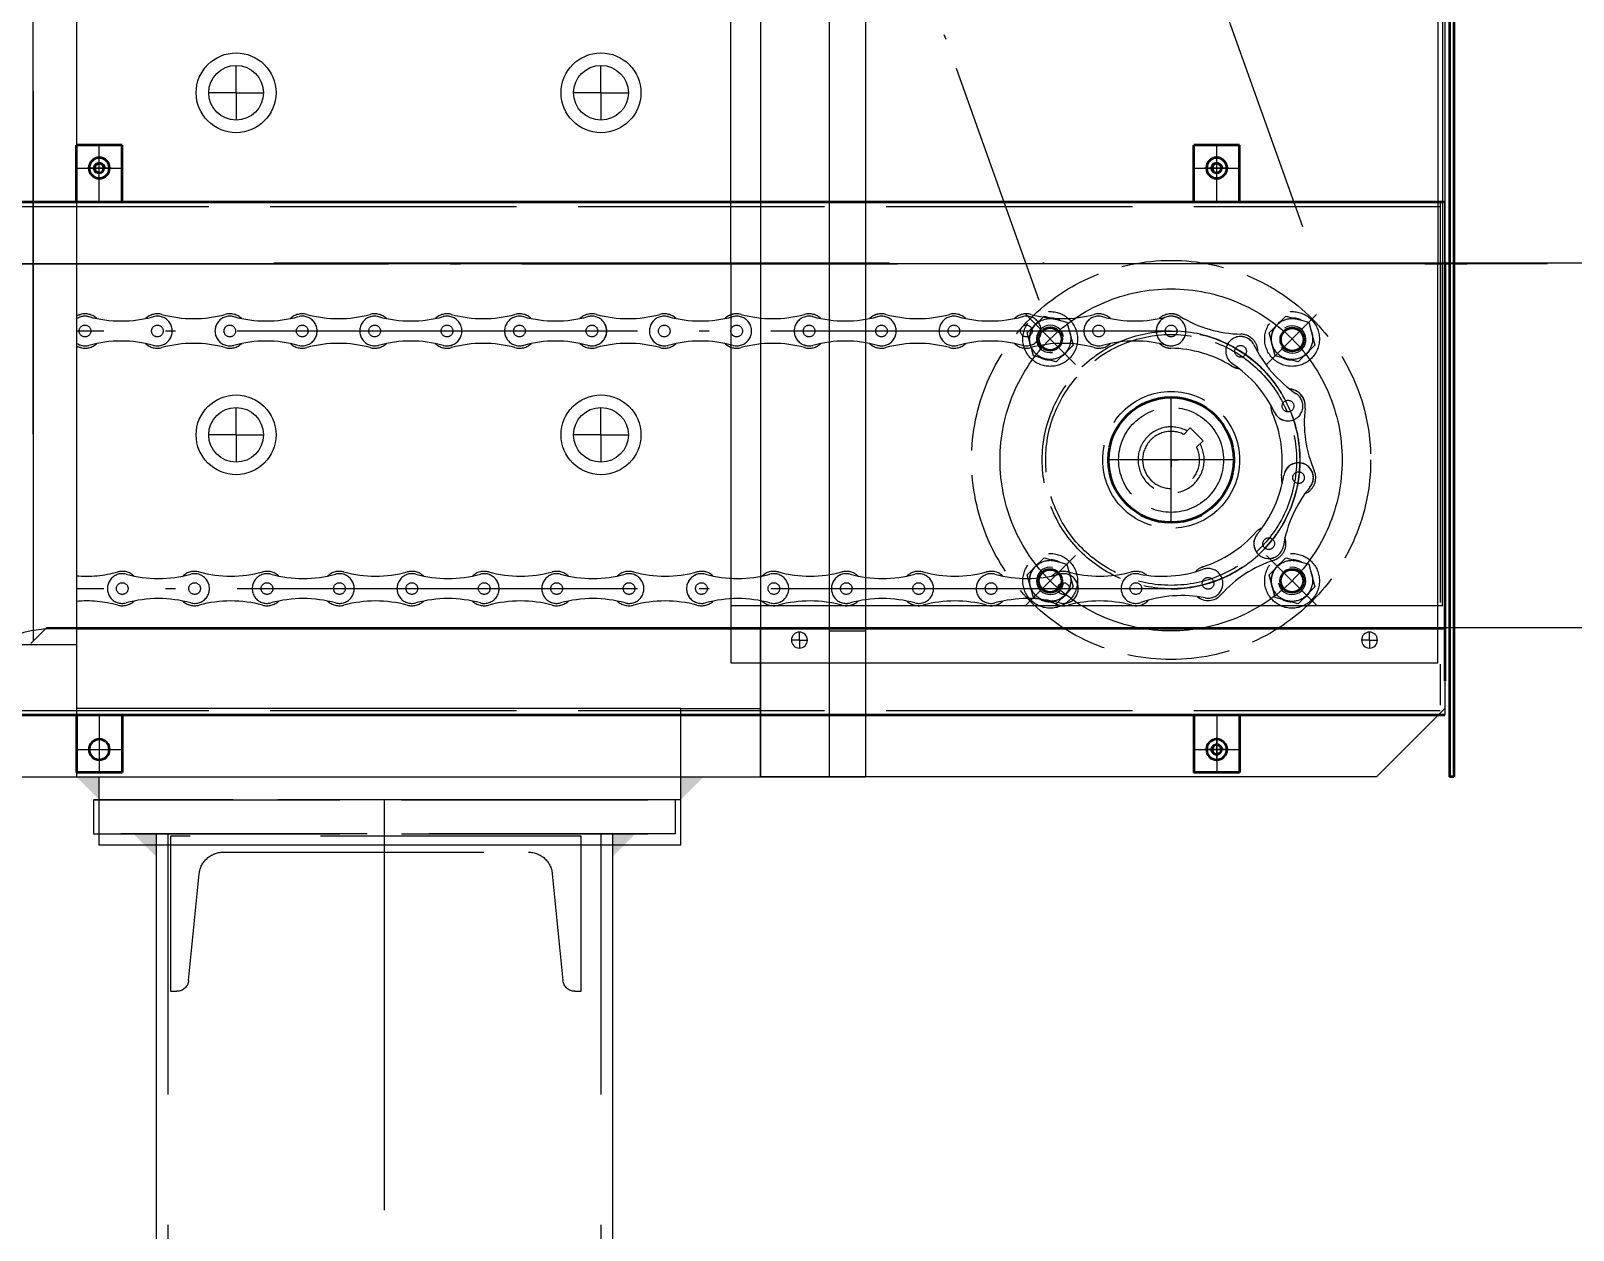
# Model space of a CAD drawing. Header units: millimetres. Extents: x -1204 to 13934, y -5982 to 4710.
# Drawn here: x 5530 to 6206, y 851 to 1377 of the extents above; entities that cross this region are included whole.
import ezdxf

# ---------------------------------------------------------------- set-up
doc = ezdxf.new("R2010")
doc.units = ezdxf.units.MM
doc.header["$LTSCALE"] = 18
for name, pattern in [('AM_ISO02W050', [7.5, 6, -1.5]), ('AM_ISO02W050x2', [3.75, 3, -0.75]), ('AM_ISO08W050', [13, 9.75, -1.5, 0.25, -1.5]), ('AM_ISO08W050x2', [7.625, 6, -0.75, 0.125, -0.75]), ('AM_ISO09W050', [8.5, 6, -0.75, 0.125, -0.75, 0.125, -0.75]), ('CENTER', [7, 4, -1, 1, -1]), ('CENTER2', [11.25, 7.5, -1.5, 0.75, -1.5]), ('GEN3A', [3.1, 2.5, -0.6]), ('GEN4A', [16.25, 9.75, -1.5, 1, -1.5, 1, -1.5]), ('GEN7', [15, 10, -2.5, 0, -2.5]), ('GEN7A', [7.5, 5, -1.25, 0, -1.25]), ('HIDDEN', [9.525, 6.35, -3.175])]:
    doc.linetypes.add(name, pattern=pattern)
for name, color, linetype in [('3A', 6, 'GEN4A'), ('3AN', 6, 'GEN3A'), ('4', 1, 'CENTER'), ('7', 4, 'GEN7'), ('7A', 4, 'GEN7A'), ('XY_THICK', 7, 'Continuous')]:
    doc.layers.add(name, color=color, linetype=linetype)
for name, color, linetype, lineweight in [('AM_0', 7, 'Continuous', 50), ('AM_3', 6, 'AM_ISO02W050', 25), ('AM_3N', 6, 'AM_ISO02W050', 25), ('AM_4', 3, 'Continuous', 25), ('AM_7', 4, 'AM_ISO08W050', 25)]:
    doc.layers.add(name, color=color, linetype=linetype, lineweight=lineweight)

# ---------------------------------------------------------------- blocks, each defined once
blk = doc.blocks.new('A$C1559262B')
for p, q in [((45.09, 555), (29.09, 555)), ((29.09, 555), (29.09, 495)), ((45.09, 555), (45.09, 495)), ((29.09, 536), (29.09, 524)), ((95.09, 15), (350.09, 15))]:
    blk.add_line(p, q)
at = {"layer": 'AM_0'}
for points in [[(29.09, 495), (29.09, 505), (19.09, 495)], [(45.09, 495), (55.09, 495), (45.09, 505)], [(70.09, 495), (70.09, 500), (65.09, 495)], [(190.09, 495), (195.09, 495), (190.09, 500)], [(95.09, 45), (85.09, 45), (95.09, 35)], [(350.09, 45), (350.09, 35), (360.09, 45)]]:
    blk.add_solid(points, dxfattribs=at)
at = {"layer": 'AM_3', "ltscale": 0.5}
for p, q in [((29.09, 538), (45.09, 538)), ((29.09, 538), (31.09, 536)), ((31.09, 536), (45.09, 536)), ((31.09, 524), (31.09, 536)), ((29.09, 522), (31.09, 524)), ((29.09, 522), (45.09, 522)), ((31.09, 524), (45.09, 524)), ((95.09, 465), (60.09, 465)), ((30.09, 431), (14.09, 431)), ((30.09, 109), (14.09, 109)), ((385.09, 103), (360.09, 103)), ((95.09, 75), (60.09, 75))]:
    blk.add_line(p, q, dxfattribs=at)
at = {"layer": 'AM_3'}
for p, q in [((95.09, 35), (146.44, 35)), ((146.44, 35), (163.73, 35)), ((163.73, 35), (291.44, 35)), ((291.44, 35), (308.73, 35)), ((308.73, 35), (350.09, 35))]:
    blk.add_line(p, q, dxfattribs=at)
at = {"layer": 'AM_7'}
for p, q in [((26.09, 530), (48.09, 530)), ((398.73, 270), (0, 270))]:
    blk.add_line(p, q, dxfattribs=at)
at = {"layer": 'XY_THICK'}
for p, q in [((280.09, 535), (320.09, 575)), ((466.09, 575), (320.09, 575)), ((280.09, 495), (280.09, 535)), ((280.09, 535), (280.09, 495)), ((14.09, 495), (14.09, 45)), ((14.09, 495), (360.09, 495)), ((30.09, 495), (30.09, 45)), ((60.09, 495), (60.09, 45)), ((70.09, 500), (190.09, 500)), ((70.09, 500), (70.09, 495)), ((95.09, 495), (95.09, 465)), ((190.09, 500), (190.09, 495)), ((256.31, 495), (360.09, 495)), ((280.09, 495), (360.09, 495)), ((359.09, 495), (385.09, 495)), ((360.09, 495), (360.09, 45)), ((360.09, 495), (360.09, 465)), ((385.09, 465), (385.09, 495)), ((95.09, 465), (360.09, 465)), ((360.09, 465), (466.09, 465)), ((385.09, 465), (385.09, 435)), ((385.09, 437), (360.09, 437)), ((385.09, 435), (385.09, 45)), ((360.09, 430), (60.09, 430)), ((360.09, 110), (60.09, 110)), ((95.09, 75), (360.09, 75)), ((95.09, 45), (95.09, 75)), ((385.09, 45), (14.09, 45)), ((95.09, 15), (95.09, 45)), ((350.09, 15), (350.09, 45))]:
    blk.add_line(p, q, dxfattribs=at)
for radius in [35, 30]:
    blk.add_circle((466.09, 520), radius, dxfattribs=at)
blk.add_arc((466.09, 520), 55, 270, 90, dxfattribs=at)
blk = doc.blocks.new('A$C25BF1E8C')
at = {"linetype": 'CENTER2'}
for p, q in [((250, 778.97), (255, 778.97)), ((255, 778.97), (255, 763.97)), ((255, 763.97), (250, 763.97))]:
    blk.add_line(p, q, dxfattribs=at)
for p, q in [((27.5, 763.97), (27.5, 29.97)), ((227.5, 763.97), (227.5, 29.97)), ((247.5, 29.97), (7.5, 29.97)), ((7.5, 29.97), (247.5, 29.97)), ((7.5, 29.97), (7.5, 13.97)), ((247.5, 13.97), (247.5, 29.97)), ((7.5, 13.97), (247.5, 13.97))]:
    blk.add_line(p, q)
at = {"color": 6, "linetype": 'HIDDEN'}
for p, q in [((32.5, 763.97), (32.5, 29.97)), ((41.25, 694.96), (41.25, 762.96)), ((221.25, 762.96), (221.25, 694.96)), ((222.5, 763.97), (222.5, 29.97)), ((198.2, 755.96), (64.3, 755.96)), ((53.85, 746.51), (49.17, 699.64)), ((213.33, 699.64), (208.65, 746.51)), ((43.99, 694.96), (41.25, 694.96)), ((221.25, 694.96), (218.51, 694.96)), ((37.5, 363.97), (217.5, 363.97)), ((37.5, 295.97), (37.5, 363.97)), ((217.5, 363.97), (217.5, 295.97)), ((194.45, 356.97), (60.55, 356.97)), ((50.1, 347.51), (45.42, 300.65)), ((209.58, 300.65), (204.9, 347.51)), ((40.24, 295.97), (37.5, 295.97)), ((217.5, 295.97), (214.76, 295.97)), ((192.5, 109.97), (62.5, 109.97)), ((52.5, 99.97), (52.5, 29.97)), ((202.5, 99.97), (202.5, 29.97))]:
    blk.add_line(p, q, dxfattribs=at)
for centre, radius, start, end in [((64.3, 745.46), 10.5, 90, 174.28941), ((198.2, 745.46), 10.5, 5.71059, 90), ((43.99, 700.16), 5.2, 270, 354.28941), ((218.51, 700.16), 5.2, 185.71059, 270), ((60.55, 346.47), 10.5, 90, 174.28941), ((194.45, 346.47), 10.5, 5.71059, 90), ((40.24, 301.17), 5.2, 270, 354.28941), ((214.76, 301.17), 5.2, 185.71059, 270), ((62.5, 99.97), 10, 90, 180), ((192.5, 99.97), 10, 0, 90)]:
    blk.add_arc(centre, radius, start, end, dxfattribs=at)
for points in [[(27.5, 763.97), (17.5, 763.97), (27.5, 753.97)], [(227.5, 763.97), (227.5, 753.97), (237.5, 763.97)], [(27.5, 29.97), (27.5, 39.97), (17.5, 29.97)], [(227.5, 29.97), (237.5, 29.97), (227.5, 39.97)]]:
    blk.add_solid(points)
at = {"layer": '7'}
blk.add_line((127.5, 778.97), (127.5, 13.97), dxfattribs=at)
at = {"layer": '7A'}
blk.add_line((127.5, 43.94), (127.5, 0), dxfattribs=at)
at = {"layer": 'AM_3'}
for p, q in [((0, 778.97), (0, 763.97)), ((255, 778.97), (0, 778.97)), ((255, 778.97), (255, 763.97)), ((0, 763.97), (247.5, 763.97)), ((255, 763.97), (7.5, 763.97)), ((115.5, 29.97), (115.5, 13.97)), ((139.5, 29.97), (139.5, 13.97))]:
    blk.add_line(p, q, dxfattribs=at)
at = {"layer": 'AM_3', "color": 6, "linetype": 'HIDDEN'}
blk.add_line((41.25, 762.96), (221.25, 762.96), dxfattribs=at)
blk = doc.blocks.new('A$C4BEC5526')
blk.add_line((528, 758.97), (783, 758.97))
for points in [[(528, 788.97), (528, 778.97), (518, 788.97)], [(783, 788.97), (783, 778.97), (793, 788.97)]]:
    blk.add_solid(points)
at = {"layer": 'XY_THICK'}
for p, q in [((447, 1238.97), (447, 788.97)), ((463, 1238.97), (463, 788.97)), ((493, 1238.97), (493, 788.97)), ((793, 1238.97), (793, 788.97)), ((528, 788.97), (528, 818.97)), ((818, 788.97), (447, 788.97)), ((528, 758.97), (528, 788.97)), ((783, 758.97), (783, 788.97))]:
    blk.add_line(p, q, dxfattribs=at)
at = {"linetype": 'CENTER2'}
for name, p in [('A$C1559262B', (432.91, 743.97)), ('A$C25BF1E8C', (530.5, 0))]:
    blk.add_blockref(name, p, dxfattribs=at)
blk = doc.blocks.new('A$C2D8A26A4')
blk.add_circle((10, 10), 3)
at = {"layer": '7A'}
for p, q in [((10, 20), (10, 0)), ((20, 10), (0, 10))]:
    blk.add_line(p, q, dxfattribs=at)
blk = doc.blocks.new('A$C7CC26354')
for p, q in [((115.88, 750), (5.88, 450)), ((117.28, 748), (7.88, 450)), ((611.88, 750), (115.88, 750)), ((609.88, 748), (117.28, 748)), ((609.88, 750), (609.88, 425)), ((611.88, 750), (611.88, 450)), ((5.88, 450), (5.88, 0)), ((7.88, 450), (7.88, 0)), ((611.88, 450), (609.88, 450)), ((7.88, 425), (609.88, 425)), ((5.88, 397.5), (7.88, 397.5)), ((5.88, 0), (7.88, 0))]:
    blk.add_line(p, q)
at = {"layer": '4', "linetype": 'CENTER', "ltscale": 0.1}
blk.add_line((18.56, 225), (0, 225), dxfattribs=at)
for p in [(69.88, 425), (319.88, 425), (569.88, 425)]:
    blk.add_blockref('A$C2D8A26A4', p)
blk = doc.blocks.new('A$C659E5345')
for p, q in [((339.56, 357.47), (29.56, 357.47)), ((29.56, 357.47), (29.56, 182.47)), ((339.56, 182.47), (339.56, 357.47)), ((27.56, 332.47), (27.56, 182.47)), ((27.56, 32.47), (27.56, 182.47)), ((29.56, 7.47), (29.56, 182.47)), ((339.56, 182.47), (339.56, 7.47)), ((339.56, 7.47), (29.56, 7.47))]:
    blk.add_line(p, q)
at = {"ltscale": 2}
for p, q in [((27.56, 332.47), (339.56, 332.47)), ((27.56, 32.47), (339.56, 32.47))]:
    blk.add_line(p, q, dxfattribs=at)
for centre in [(59.56, 347.47), (309.56, 347.47), (59.56, 17.47), (309.56, 17.47)]:
    blk.add_circle(centre, 3.5)
at = {"layer": 'AM_7', "linetype": 'AM_ISO08W050x2'}
for p, q in [((59.56, 347.47), (56.06, 347.47)), ((59.56, 347.47), (59.56, 350.97)), ((59.56, 347.47), (63.06, 347.47)), ((59.56, 347.47), (59.56, 343.97)), ((309.56, 347.47), (306.06, 347.47)), ((309.56, 347.47), (309.56, 350.97)), ((309.56, 347.47), (313.06, 347.47)), ((309.56, 347.47), (309.56, 343.97)), ((59.56, 17.47), (59.56, 20.97)), ((309.56, 17.47), (309.56, 20.97)), ((59.56, 17.47), (56.06, 17.47)), ((59.56, 17.47), (59.56, 13.97)), ((59.56, 17.47), (63.06, 17.47)), ((309.56, 17.47), (306.06, 17.47)), ((309.56, 17.47), (309.56, 13.97)), ((309.56, 17.47), (313.06, 17.47))]:
    blk.add_line(p, q, dxfattribs=at)
blk = doc.blocks.new('A$C69DB56EE')
for p, q in [((361.4, 148.82), (361.4, 390)), ((361.4, 299.18), (361.4, 58)), ((361.4, 58), (367.4, 64)), ((367.4, 64), (1171.4, 64)), ((360.4, 57), (361.4, 58))]:
    blk.add_line(p, q)
at = {"layer": '7A', "ltscale": 3}
for p, q in [((16.4, 224), (420.1, 224)), ((466.91, 224), (1172.6, 224))]:
    blk.add_line(p, q, dxfattribs=at)
at = {"layer": 'Defpoints', "color": 0, "linetype": 'ByBlock'}
blk.add_point((361.4, 58), dxfattribs=at)
blk = doc.blocks.new('A$C06E40C95X0W2HX2')
for p, q in [((108.72, 275), (88.72, 275)), ((88.72, 250), (88.72, 275)), ((108.72, 250), (108.72, 275)), ((578.72, 250), (578.72, 275)), ((598.72, 275), (578.72, 275)), ((598.72, 250), (598.72, 275)), ((688.72, 250), (13.72, 250)), ((13.72, 25), (13.72, 250)), ((688.72, 51.15), (688.72, 234.85)), ((688.72, 25), (13.72, 25)), ((88.72, 25), (88.72, 0)), ((108.72, 25), (108.72, 0)), ((578.72, 25), (578.72, 0)), ((598.72, 25), (598.72, 0)), ((108.72, 0), (88.72, 0)), ((598.72, 0), (578.72, 0))]:
    blk.add_line(p, q)
for centre in [(98.72, 265), (588.72, 265), (98.72, 10), (588.72, 10)]:
    blk.add_circle(centre, 4.5)
at = {"layer": '3A'}
blk.add_line((686.72, 25), (686.72, 250), dxfattribs=at)
at = {"layer": '7A', "ltscale": 0.4}
for p, q in [((98.72, 269.75), (98.72, 275)), ((588.72, 269.75), (588.72, 275)), ((88.72, 265), (93.97, 265)), ((93.97, 265), (103.47, 265)), ((98.72, 260.25), (98.72, 269.75)), ((103.47, 265), (108.72, 265)), ((578.72, 265), (583.97, 265)), ((583.97, 265), (593.47, 265)), ((588.72, 260.25), (588.72, 269.75)), ((593.47, 265), (598.72, 265)), ((98.72, 250), (98.72, 260.25)), ((588.72, 250), (588.72, 260.25)), ((98.72, 25), (98.72, 14.75)), ((588.72, 25), (588.72, 14.75)), ((98.72, 14.75), (98.72, 5.25)), ((588.72, 14.75), (588.72, 5.25)), ((88.72, 10), (93.97, 10)), ((93.97, 10), (103.47, 10)), ((103.47, 10), (108.72, 10)), ((578.72, 10), (583.97, 10)), ((583.97, 10), (593.47, 10)), ((593.47, 10), (598.72, 10)), ((98.72, 5.25), (98.72, 0)), ((588.72, 5.25), (588.72, 0))]:
    blk.add_line(p, q, dxfattribs=at)
at = {"layer": 'AM_3'}
for p, q in [((686.72, 248), (13.72, 248)), ((686.72, 27), (13.72, 27))]:
    blk.add_line(p, q, dxfattribs=at)
at = {"layer": 'XY_THICK'}
for p, q in [((688.72, 223.32), (688.72, 250)), ((688.72, 223.32), (688.72, 83.32)), ((688.72, 83.32), (688.72, 25))]:
    blk.add_line(p, q, dxfattribs=at)
blk = doc.blocks.new('A$C0A830D94')
at = {"layer": '3AN'}
for p, q in [((24.43, 143.22), (31.78, 150.57)), ((31.78, 150.57), (41.82, 147.88)), ((130.49, 143.22), (137.84, 150.57)), ((137.84, 150.57), (147.88, 147.88)), ((27.12, 133.18), (24.43, 143.22)), ((27.77, 146.57), (27.64, 146.7)), ((28.43, 147.23), (28.3, 147.36)), ((41.82, 147.88), (44.51, 137.84)), ((133.18, 133.18), (130.49, 143.22)), ((133.84, 146.57), (133.71, 146.7)), ((134.5, 147.23), (134.36, 147.36)), ((147.88, 147.88), (150.57, 137.84)), ((44.51, 137.84), (37.16, 130.49)), ((150.57, 137.84), (143.22, 130.49)), ((37.16, 130.49), (27.12, 133.18)), ((143.22, 130.49), (133.18, 133.18)), ((93.05, 98.7), (95.84, 101.5)), ((101.5, 95.84), (95.84, 101.5)), ((98.7, 93.05), (101.5, 95.84)), ((24.43, 37.16), (31.78, 44.51)), ((27.77, 40.5), (27.64, 40.64)), ((28.43, 41.16), (28.3, 41.29)), ((31.78, 44.51), (41.82, 41.82)), ((41.82, 41.82), (44.51, 31.78)), ((130.49, 37.16), (137.84, 44.51)), ((133.84, 40.5), (133.71, 40.64)), ((134.5, 41.16), (134.36, 41.29)), ((137.84, 44.51), (147.88, 41.82)), ((147.88, 41.82), (150.57, 31.78)), ((27.12, 27.12), (24.43, 37.16)), ((133.18, 27.12), (130.49, 37.16)), ((37.16, 24.43), (27.12, 27.12)), ((44.51, 31.78), (37.16, 24.43)), ((143.22, 24.43), (133.18, 27.12)), ((150.57, 31.78), (143.22, 24.43))]:
    blk.add_line(p, q, dxfattribs=at)
for centre, radius in [((87.5, 87.5), 87.5), ((34.47, 140.53), 12), ((34.47, 140.53), 9), ((140.53, 140.53), 12), ((140.53, 140.53), 9), ((87.5, 87.5), 56.5), ((87.5, 87.5), 55), ((87.5, 87.5), 30), ((87.5, 87.5), 23), ((34.47, 34.47), 12), ((34.47, 34.47), 9), ((140.53, 34.47), 12), ((140.53, 34.47), 9)]:
    blk.add_circle(centre, radius, dxfattribs=at)
for centre, radius, start, end in [((34.47, 140.53), 9.2, 63.03125, 86.96875), ((140.53, 140.53), 9.2, 63.03125, 86.96875), ((34.47, 140.53), 9.2, 146.96875, 183.03125), ((34.47, 140.53), 9.2, 137.89716, 146.96875), ((34.47, 140.53), 9.2, 123.03125, 132.10284), ((34.47, 140.53), 9.2, 3.03125, 26.96875), ((140.53, 140.53), 9.2, 146.96875, 183.03125), ((140.53, 140.53), 9.2, 137.89716, 146.96875), ((140.53, 140.53), 9.2, 123.03125, 132.10284), ((140.53, 140.53), 9.2, 3.03125, 26.96875), ((34.47, 140.53), 9.2, 183.03125, 206.96875), ((34.47, 140.53), 9.2, 303.03125, 326.96875), ((140.53, 140.53), 9.2, 183.03125, 206.96875), ((140.53, 140.53), 9.2, 303.03125, 326.96875), ((34.47, 140.53), 9.2, 243.03125, 266.96875), ((140.53, 140.53), 9.2, 243.03125, 266.96875), ((87.5, 87.5), 14.5, 61.01339, 28.98661), ((87.5, 87.5), 12.5, 63.66292, 26.33708), ((34.47, 34.47), 9.2, 137.89716, 146.96875), ((34.47, 34.47), 9.2, 123.03125, 132.10284), ((34.47, 34.47), 9.2, 63.03125, 86.96875), ((140.53, 34.47), 9.2, 137.89716, 146.96875), ((140.53, 34.47), 9.2, 123.03125, 132.10284), ((140.53, 34.47), 9.2, 63.03125, 86.96875), ((34.47, 34.47), 9.2, 146.96875, 183.03125), ((34.47, 34.47), 9.2, 183.03125, 206.96875), ((34.47, 34.47), 9.2, 3.03125, 26.96875), ((140.53, 34.47), 9.2, 146.96875, 183.03125), ((140.53, 34.47), 9.2, 183.03125, 206.96875), ((140.53, 34.47), 9.2, 3.03125, 26.96875), ((34.47, 34.47), 9.2, 303.03125, 326.96875), ((140.53, 34.47), 9.2, 303.03125, 326.96875), ((34.47, 34.47), 9.2, 243.03125, 266.96875), ((140.53, 34.47), 9.2, 243.03125, 266.96875)]:
    blk.add_arc(centre, radius, start, end, dxfattribs=at)
at = {"layer": 'AM_7'}
for q in [(87.5, 90.63), (84.37, 87.5), (90.63, 87.5), (87.5, 84.37)]:
    blk.add_line((87.5, 87.5), q, dxfattribs=at)

msp = doc.modelspace()

# ---------------------------------------------------------------- linework, layer by layer
at = {"color": 3, "linetype": 'AM_ISO09W050'}
for p, q in [((6087.93, 1290.93), (5947.14, 1685.51)), ((5972.37, 1258.58), (5833.2, 1647.87))]:
    msp.add_line(p, q, dxfattribs=at)
for p, q in [((6150.17, 1434.69), (6150.17, 1114.69)), ((6150.17, 1434.69), (6150.17, 1114.69)), ((6150.17, 1114.69), (5540.17, 1114.69)), ((5850.17, 1114.69), (5540.17, 1114.69)), ((6150.17, 1114.69), (5560.17, 1114.69)), ((5565.17, 1114.69), (6150.17, 1114.69)), ((5850.17, 1049.69), (5850.17, 1114.69)), ((5850.17, 1114.69), (6150.17, 1114.69)), ((5850.17, 1049.69), (5850.17, 1114.69)), ((6150.17, 1114.69), (6150.17, 1079.69)), ((6150.17, 1114.69), (6150.17, 1079.69)), ((6150.17, 1079.69), (6120.17, 1049.69)), ((6150.17, 1079.69), (6120.17, 1049.69)), ((6120.17, 1049.69), (5850.17, 1049.69)), ((6120.17, 1049.69), (5850.17, 1049.69))]:
    msp.add_line(p, q)
for centre, radius in [((5620.17, 1349.69), 17.5), ((5780.17, 1349.69), 17.5), ((5620.17, 1349.69), 12), ((5780.17, 1349.69), 12), ((5620.17, 1199.69), 17.5), ((5620.17, 1199.69), 12), ((5780.17, 1199.69), 17.5), ((5780.17, 1199.69), 12)]:
    msp.add_circle(centre, radius)
msp.add_arc((5540.17, 1064.69), 50, 90, 150)
msp.add_arc((5540.17, 1064.69), 50, 90, 150)
at = {"layer": 'AM_0', "extrusion": (0, 0, -1)}
for centre in [(-5560.17, 1316.69), (-6050.17, 1316.69), (-6050.17, 1061.69)]:
    msp.add_circle(centre, 2.07, dxfattribs=at)
at = {"layer": 'AM_0'}
for centre, radius in [((5977.14, 1241.73), 5.05), ((6083.3, 1241.5), 5.05), ((6030.17, 1188.69), 27.5), ((5977.14, 1135.66), 5.05), ((6083.2, 1135.66), 5.05)]:
    msp.add_circle(centre, radius, dxfattribs=at)
at = {"layer": 'AM_3', "linetype": 'AM_ISO02W050x2'}
for centre, radius, start, end in [((5538.04, 1303.65), 53, 283.13665, 285.20074), ((5538.04, 1303.65), 53, 283.13665, 285.20074), ((5569.79, 1303.62), 54, 254.79154, 285.20846), ((5569.79, 1303.62), 54, 254.79154, 285.20846), ((5601.54, 1303.65), 53, 254.79926, 285.20074), ((5601.54, 1303.65), 53, 254.79926, 285.20074), ((5633.29, 1303.62), 54, 254.79154, 285.20846), ((5633.29, 1303.62), 54, 254.79154, 285.20846), ((5665.04, 1303.65), 53, 254.79926, 285.20074), ((5665.04, 1303.65), 53, 254.79926, 285.20074), ((5696.79, 1303.62), 54, 254.79154, 285.20846), ((5696.79, 1303.62), 54, 254.79154, 285.20846), ((5728.54, 1303.65), 53, 254.79926, 285.20074), ((5728.54, 1303.65), 53, 254.79926, 285.20074), ((5760.29, 1303.62), 54, 254.79154, 285.20846), ((5760.29, 1303.62), 54, 254.79154, 285.20846), ((5792.04, 1303.65), 53, 254.79926, 285.20074), ((5792.04, 1303.65), 53, 254.79926, 285.20074), ((5823.79, 1303.62), 54, 254.79154, 285.20846), ((5823.79, 1303.62), 54, 254.79154, 285.20846), ((5855.54, 1303.65), 53, 254.79926, 285.20074), ((5855.54, 1303.65), 53, 254.79926, 285.20074), ((5887.29, 1303.62), 54, 254.79154, 285.20846), ((5887.29, 1303.62), 54, 254.79154, 285.20846), ((5919.04, 1303.65), 53, 254.79926, 285.20074), ((5919.04, 1303.65), 53, 254.79926, 285.20074), ((5950.79, 1303.62), 54, 254.79154, 285.20846), ((5950.79, 1303.62), 54, 254.79154, 285.20846), ((5982.54, 1303.65), 53, 254.79926, 285.20074), ((5982.54, 1303.65), 53, 254.79926, 285.20074), ((6014.29, 1303.62), 54, 254.79154, 285.20846), ((6014.29, 1303.62), 54, 254.79154, 285.20846), ((6061.81, 1296.84), 53, 238.48878, 268.89027), ((6061.81, 1296.84), 53, 238.48878, 268.89027), ((5538.04, 1186.79), 53, 74.79926, 76.86335), ((5538.04, 1186.79), 53, 74.79926, 76.86335), ((5569.79, 1186.82), 54, 74.79154, 105.20846), ((5569.79, 1186.82), 54, 74.79154, 105.20846), ((5601.54, 1186.79), 53, 74.79926, 105.20074), ((5601.54, 1186.79), 53, 74.79926, 105.20074), ((5633.29, 1186.82), 54, 74.79154, 105.20846), ((5633.29, 1186.82), 54, 74.79154, 105.20846), ((5665.04, 1186.79), 53, 74.79926, 105.20074), ((5665.04, 1186.79), 53, 74.79926, 105.20074), ((5696.79, 1186.82), 54, 74.79154, 105.20846), ((5696.79, 1186.82), 54, 74.79154, 105.20846), ((5728.54, 1186.79), 53, 74.79926, 105.20074), ((5728.54, 1186.79), 53, 74.79926, 105.20074), ((5760.29, 1186.82), 54, 74.79154, 105.20846), ((5760.29, 1186.82), 54, 74.79154, 105.20846), ((5792.04, 1186.79), 53, 74.79926, 105.20074), ((5792.04, 1186.79), 53, 74.79926, 105.20074), ((5823.79, 1186.82), 54, 74.79154, 105.20846), ((5823.79, 1186.82), 54, 74.79154, 105.20846), ((5855.54, 1186.79), 53, 74.79926, 105.20074), ((5855.54, 1186.79), 53, 74.79926, 105.20074), ((5887.29, 1186.82), 54, 74.79154, 105.20846), ((5887.29, 1186.82), 54, 74.79154, 105.20846), ((5919.04, 1186.79), 53, 74.79926, 105.20074), ((5919.04, 1186.79), 53, 74.79926, 105.20074), ((5950.79, 1186.82), 54, 74.79154, 105.20846), ((5950.79, 1186.82), 54, 74.79154, 105.20846), ((5982.54, 1186.79), 53, 74.79926, 105.20074), ((5982.54, 1186.79), 53, 74.79926, 105.20074), ((6014.29, 1186.82), 54, 74.79154, 105.20846), ((6014.29, 1186.82), 54, 74.79154, 105.20846), ((6029, 1184.69), 53, 58.48878, 88.89027), ((6029, 1184.69), 53, 58.48878, 88.89027), ((6115.17, 1262.56), 54, 205.70959, 236.1265), ((6115.17, 1262.56), 54, 205.70959, 236.1265), ((6026.91, 1186.06), 54, 25.70959, 56.1265), ((6026.91, 1186.06), 54, 25.70959, 56.1265), ((6141.55, 1205.07), 53, 173.12942, 203.53091), ((6141.55, 1205.07), 53, 173.12942, 203.53091), ((6025.93, 1188.14), 53, 353.12942, 23.53091), ((6025.93, 1188.14), 53, 353.12942, 23.53091), ((6026.28, 1190.46), 54, 320.4911, 350.90802), ((6026.28, 1190.46), 54, 320.4911, 350.90802), ((6132.73, 1142.4), 54, 140.4911, 170.90802), ((6132.73, 1142.4), 54, 140.4911, 170.90802), ((6027.7, 1192.17), 53, 287.98875, 318.39023), ((6027.7, 1192.17), 53, 287.98875, 318.39023), ((6091.67, 1094.37), 53, 107.98875, 138.39023), ((6091.67, 1094.37), 53, 107.98875, 138.39023), ((5554.36, 1190.7), 53, 265.37959, 285.20074), ((5554.36, 1190.7), 53, 265.37959, 285.20074), ((5586.11, 1190.67), 54, 254.79154, 285.20846), ((5586.11, 1190.67), 54, 254.79154, 285.20846), ((5617.86, 1190.7), 53, 254.79926, 285.20074), ((5617.86, 1190.7), 53, 254.79926, 285.20074), ((5649.61, 1190.67), 54, 254.79154, 285.20846), ((5649.61, 1190.67), 54, 254.79154, 285.20846), ((5681.36, 1190.7), 53, 254.79926, 285.20074), ((5681.36, 1190.7), 53, 254.79926, 285.20074), ((5713.11, 1190.67), 54, 254.79154, 285.20846), ((5713.11, 1190.67), 54, 254.79154, 285.20846), ((5744.86, 1190.7), 53, 254.79926, 285.20074), ((5744.86, 1190.7), 53, 254.79926, 285.20074), ((5776.61, 1190.67), 54, 254.79154, 285.20846), ((5776.61, 1190.67), 54, 254.79154, 285.20846), ((5808.36, 1190.7), 53, 254.79926, 285.20074), ((5808.36, 1190.7), 53, 254.79926, 285.20074), ((5840.11, 1190.67), 54, 254.79154, 285.20846), ((5840.11, 1190.67), 54, 254.79154, 285.20846), ((5871.86, 1190.7), 53, 254.79926, 285.20074), ((5871.86, 1190.7), 53, 254.79926, 285.20074), ((5903.61, 1190.67), 54, 254.79154, 285.20846), ((5903.61, 1190.67), 54, 254.79154, 285.20846), ((5935.36, 1190.7), 53, 254.79926, 285.20074), ((5935.36, 1190.7), 53, 254.79926, 285.20074), ((5967.11, 1190.67), 54, 254.79154, 285.20846), ((5967.11, 1190.67), 54, 254.79154, 285.20846), ((5998.86, 1190.7), 53, 254.79926, 285.20074), ((5998.86, 1190.7), 53, 254.79926, 285.20074), ((6014.73, 1132.28), 6.51, 78.94883, 289.36575), ((6014.73, 1132.28), 6.51, 78.94883, 289.36575), ((6026.33, 1191.67), 54, 258.94883, 289.36575), ((6026.33, 1191.67), 54, 258.94883, 289.36575), ((6046.4, 1134.58), 6.51, 258.94883, 109.36575), ((6046.4, 1134.58), 6.51, 258.94883, 109.36575), ((5554.36, 1073.85), 53, 74.79926, 94.62041), ((5554.36, 1073.85), 53, 74.79926, 94.62041), ((5586.11, 1073.88), 54, 74.79154, 105.20846), ((5586.11, 1073.88), 54, 74.79154, 105.20846), ((5617.86, 1073.85), 53, 74.79926, 105.20074), ((5617.86, 1073.85), 53, 74.79926, 105.20074), ((5649.61, 1073.88), 54, 74.79154, 105.20846), ((5649.61, 1073.88), 54, 74.79154, 105.20846), ((5681.36, 1073.85), 53, 74.79926, 105.20074), ((5681.36, 1073.85), 53, 74.79926, 105.20074), ((5713.11, 1073.88), 54, 74.79154, 105.20846), ((5713.11, 1073.88), 54, 74.79154, 105.20846), ((5744.86, 1073.85), 53, 74.79926, 105.20074), ((5744.86, 1073.85), 53, 74.79926, 105.20074), ((5776.61, 1073.88), 54, 74.79154, 105.20846), ((5776.61, 1073.88), 54, 74.79154, 105.20846), ((5808.36, 1073.85), 53, 74.79926, 105.20074), ((5808.36, 1073.85), 53, 74.79926, 105.20074), ((5840.11, 1073.88), 54, 74.79154, 105.20846), ((5840.11, 1073.88), 54, 74.79154, 105.20846), ((5871.86, 1073.85), 53, 74.79926, 105.20074), ((5871.86, 1073.85), 53, 74.79926, 105.20074), ((5903.61, 1073.88), 54, 74.79154, 105.20846), ((5903.61, 1073.88), 54, 74.79154, 105.20846), ((5935.36, 1073.85), 53, 74.79926, 105.20074), ((5935.36, 1073.85), 53, 74.79926, 105.20074), ((5967.11, 1073.88), 54, 74.79154, 105.20846), ((5967.11, 1073.88), 54, 74.79154, 105.20846), ((5998.86, 1073.85), 53, 74.79926, 105.20074), ((5998.86, 1073.85), 53, 74.79926, 105.20074), ((6034.8, 1075.19), 54, 78.94883, 109.36575), ((6034.8, 1075.19), 54, 78.94883, 109.36575)]:
    msp.add_arc(centre, radius, start, end, dxfattribs=at)
at = {"layer": 'AM_3N', "linetype": 'AM_ISO02W050x2'}
for centre in [(5553.92, 1245.22), (5553.92, 1245.22), (5585.67, 1245.22), (5585.67, 1245.22), (5617.42, 1245.22), (5617.42, 1245.22), (5649.17, 1245.22), (5649.17, 1245.22), (5680.92, 1245.22), (5680.92, 1245.22), (5712.67, 1245.22), (5712.67, 1245.22), (5744.42, 1245.22), (5744.42, 1245.22), (5776.17, 1245.22), (5776.17, 1245.22), (5807.92, 1245.22), (5807.92, 1245.22), (5839.67, 1245.22), (5839.67, 1245.22), (5871.42, 1245.22), (5871.42, 1245.22), (5903.17, 1245.22), (5903.17, 1245.22), (5934.92, 1245.22), (5934.92, 1245.22), (5966.67, 1245.22), (5966.67, 1245.22), (5998.42, 1245.22), (5998.42, 1245.22), (6030.17, 1245.22), (6030.17, 1245.22), (6030.17, 1245.22), (6030.17, 1245.22), (6060.64, 1236.3), (6060.64, 1236.3), (6060.64, 1236.3), (6060.64, 1236.3), (6081.44, 1212.31), (6081.44, 1212.31), (6081.44, 1212.31), (6081.44, 1212.31), (6081.44, 1212.31), (6081.44, 1212.31), (6081.44, 1212.31), (6081.44, 1212.31), (6086.04, 1180.9), (6086.04, 1180.9), (6086.04, 1180.9), (6086.04, 1180.9), (6086.04, 1180.9), (6086.04, 1180.9), (6086.04, 1180.9), (6086.04, 1180.9), (6072.97, 1151.96), (6072.97, 1151.96), (6072.97, 1151.96), (6072.97, 1151.96), (6072.97, 1151.96), (6072.97, 1151.96), (6072.97, 1151.96), (6072.97, 1151.96), (6072.97, 1151.96), (6072.97, 1151.96), (6072.97, 1151.96), (6072.97, 1151.96), (6072.97, 1151.96), (6072.97, 1151.96), (6072.97, 1151.96), (6072.97, 1151.96), (6046.4, 1134.58), (6046.4, 1134.58), (6046.4, 1134.58), (6046.4, 1134.58), (6046.4, 1134.58), (6046.4, 1134.58), (6046.4, 1134.58), (6046.4, 1134.58), (6046.4, 1134.58), (6046.4, 1134.58), (6046.4, 1134.58), (6046.4, 1134.58), (6046.4, 1134.58), (6046.4, 1134.58), (6046.4, 1134.58), (6046.4, 1134.58), (5570.23, 1132.28), (5570.23, 1132.28), (5601.98, 1132.28), (5601.98, 1132.28), (5633.73, 1132.28), (5633.73, 1132.28), (5665.48, 1132.28), (5665.48, 1132.28), (5697.23, 1132.28), (5697.23, 1132.28), (5728.98, 1132.28), (5728.98, 1132.28), (5760.73, 1132.28), (5760.73, 1132.28), (5792.48, 1132.28), (5792.48, 1132.28), (5824.23, 1132.28), (5824.23, 1132.28), (5855.98, 1132.28), (5855.98, 1132.28), (5887.73, 1132.28), (5887.73, 1132.28), (5919.48, 1132.28), (5919.48, 1132.28), (5951.23, 1132.28), (5951.23, 1132.28), (5982.98, 1132.28), (5982.98, 1132.28), (6014.73, 1132.28), (6014.73, 1132.28), (6014.73, 1132.28), (6014.73, 1132.28), (6014.73, 1132.28), (6014.73, 1132.28), (6014.73, 1132.28), (6014.73, 1132.28), (6014.73, 1132.28), (6014.73, 1132.28), (6014.73, 1132.28), (6014.73, 1132.28), (6014.73, 1132.28), (6014.73, 1132.28), (6014.73, 1132.28), (6014.73, 1132.28)]:
    msp.add_circle(centre, 2.56, dxfattribs=at)
for centre, radius, start, end in [((5553.92, 1245.22), 6.51, 74.79154, 126.0005), ((5553.92, 1245.22), 6.51, 74.79154, 126.0005), ((5553.92, 1245.22), 7.54, 46.35494, 105.20074), ((5553.92, 1245.22), 7.54, 46.35494, 105.20074), ((5585.67, 1245.22), 7.54, 74.79926, 133.64506), ((5585.67, 1245.22), 7.54, 74.79926, 133.64506), ((5585.67, 1245.22), 6.51, 254.79154, 105.20846), ((5585.67, 1245.22), 6.51, 254.79154, 105.20846), ((5617.42, 1245.22), 6.51, 74.79154, 285.20846), ((5617.42, 1245.22), 6.51, 74.79154, 285.20846), ((5617.42, 1245.22), 7.54, 46.35494, 105.20074), ((5617.42, 1245.22), 7.54, 46.35494, 105.20074), ((5649.17, 1245.22), 7.54, 74.79926, 133.64506), ((5649.17, 1245.22), 7.54, 74.79926, 133.64506), ((5649.17, 1245.22), 6.51, 254.79154, 105.20846), ((5649.17, 1245.22), 6.51, 254.79154, 105.20846), ((5680.92, 1245.22), 6.51, 74.79154, 285.20846), ((5680.92, 1245.22), 6.51, 74.79154, 285.20846), ((5680.92, 1245.22), 7.54, 46.35494, 105.20074), ((5680.92, 1245.22), 7.54, 46.35494, 105.20074), ((5712.67, 1245.22), 7.54, 74.79926, 133.64506), ((5712.67, 1245.22), 7.54, 74.79926, 133.64506), ((5712.67, 1245.22), 6.52, 254.79154, 105.20846), ((5712.67, 1245.22), 6.51, 254.79154, 105.20846), ((5744.42, 1245.22), 6.51, 74.79154, 285.20846), ((5744.42, 1245.22), 6.51, 74.79154, 285.20846), ((5744.42, 1245.22), 7.54, 46.35494, 105.20074), ((5744.42, 1245.22), 7.54, 46.35494, 105.20074), ((5776.17, 1245.22), 7.54, 74.79926, 133.64506), ((5776.17, 1245.22), 7.54, 74.79926, 133.64506), ((5776.17, 1245.22), 6.52, 254.79154, 105.20846), ((5776.17, 1245.22), 6.51, 254.79154, 105.20846), ((5807.92, 1245.22), 6.52, 74.79154, 285.20846), ((5807.92, 1245.22), 6.51, 74.79154, 285.20846), ((5807.92, 1245.22), 7.54, 46.35494, 105.20074), ((5807.92, 1245.22), 7.54, 46.35494, 105.20074), ((5839.67, 1245.22), 7.55, 74.79926, 133.64506), ((5839.67, 1245.22), 7.54, 74.79926, 133.64506), ((5839.67, 1245.22), 6.51, 254.79154, 105.20846), ((5839.67, 1245.22), 6.51, 254.79154, 105.20846), ((5871.42, 1245.22), 6.52, 74.79154, 285.20846), ((5871.42, 1245.22), 6.51, 74.79154, 285.20846), ((5871.42, 1245.22), 7.54, 46.35494, 105.20074), ((5871.42, 1245.22), 7.54, 46.35494, 105.20074), ((5903.17, 1245.22), 7.55, 74.79926, 133.64506), ((5903.17, 1245.22), 7.54, 74.79926, 133.64506), ((5903.17, 1245.22), 6.51, 254.79154, 105.20846), ((5903.17, 1245.22), 6.51, 254.79154, 105.20846), ((5934.92, 1245.22), 6.51, 74.79154, 285.20846), ((5934.92, 1245.22), 6.51, 74.79154, 285.20846), ((5934.92, 1245.22), 7.54, 46.35494, 105.20074), ((5934.92, 1245.22), 7.54, 46.35494, 105.20074), ((5966.67, 1245.22), 7.54, 74.79926, 133.64506), ((5966.67, 1245.22), 7.54, 74.79926, 133.64506), ((5966.67, 1245.22), 6.51, 254.79154, 105.20846), ((5966.67, 1245.22), 6.51, 254.79154, 105.20846), ((5998.42, 1245.22), 6.51, 74.79154, 285.20846), ((5998.42, 1245.22), 6.51, 74.79154, 285.20846), ((5998.42, 1245.22), 7.54, 46.35494, 105.20074), ((5998.42, 1245.22), 7.54, 46.35494, 105.20074), ((6030.17, 1245.22), 6.51, 58.48106, 268.89798), ((6030.17, 1245.22), 6.51, 58.48106, 268.89798), ((6030.17, 1245.22), 7.54, 74.79926, 133.64506), ((6030.17, 1245.22), 7.54, 74.79926, 133.64506), ((6030.17, 1245.22), 6.51, 254.79154, 105.20846), ((6030.17, 1245.22), 6.51, 254.79154, 105.20846), ((6030.17, 1245.22), 7.55, 58.48878, 88.89027), ((6030.17, 1245.22), 7.54, 58.48878, 88.89027), ((5553.92, 1245.22), 6.52, 233.9995, 285.20846), ((5553.92, 1245.22), 6.51, 233.9995, 285.20846), ((5553.92, 1245.22), 7.54, 254.79926, 313.64506), ((5553.92, 1245.22), 7.54, 254.79926, 313.64506), ((5585.67, 1245.22), 7.54, 226.35494, 285.20074), ((5585.67, 1245.22), 7.54, 226.35494, 285.20074), ((5617.42, 1245.22), 7.54, 254.79926, 313.64506), ((5617.42, 1245.22), 7.54, 254.79926, 313.64506), ((5649.17, 1245.22), 7.54, 226.35494, 285.20074), ((5649.17, 1245.22), 7.54, 226.35494, 285.20074), ((5680.92, 1245.22), 7.54, 254.79926, 313.64506), ((5680.92, 1245.22), 7.54, 254.79926, 313.64506), ((5712.67, 1245.22), 7.54, 226.35494, 285.20074), ((5712.67, 1245.22), 7.54, 226.35494, 285.20074), ((5744.42, 1245.22), 7.55, 254.79926, 313.64506), ((5744.42, 1245.22), 7.54, 254.79926, 313.64506), ((5776.17, 1245.22), 7.54, 226.35494, 285.20074), ((5776.17, 1245.22), 7.54, 226.35494, 285.20074), ((5807.92, 1245.22), 7.54, 254.79926, 313.64506), ((5807.92, 1245.22), 7.54, 254.79926, 313.64506), ((5839.67, 1245.22), 7.54, 226.35494, 285.20074), ((5839.67, 1245.22), 7.54, 226.35494, 285.20074), ((5871.42, 1245.22), 7.54, 254.79926, 313.64506), ((5871.42, 1245.22), 7.54, 254.79926, 313.64506), ((5903.17, 1245.22), 7.54, 226.35494, 285.20074), ((5903.17, 1245.22), 7.54, 226.35494, 285.20074), ((5934.92, 1245.22), 7.54, 254.79926, 313.64506), ((5934.92, 1245.22), 7.54, 254.79926, 313.64506), ((5966.67, 1245.22), 7.54, 226.35494, 285.20074), ((5966.67, 1245.22), 7.54, 226.35494, 285.20074), ((5998.42, 1245.22), 7.54, 254.79926, 313.64506), ((5998.42, 1245.22), 7.54, 254.79926, 313.64506), ((6030.17, 1245.22), 7.54, 226.35494, 268.89027), ((6030.17, 1245.22), 7.54, 226.35494, 268.89027), ((6030.17, 1245.22), 7.54, 238.48878, 268.89027), ((6030.17, 1245.22), 7.54, 238.48878, 268.89027), ((6060.64, 1236.3), 6.51, 25.70959, 236.1265), ((6060.64, 1236.3), 6.51, 25.70959, 236.1265), ((6060.64, 1236.3), 6.51, 25.70959, 88.89798), ((6060.64, 1236.3), 6.51, 25.70959, 88.89798), ((6060.64, 1236.3), 7.55, 357.27298, 88.89027), ((6060.64, 1236.3), 7.54, 357.27298, 88.89027), ((6060.64, 1236.3), 7.55, 238.48878, 264.56311), ((6060.64, 1236.3), 7.54, 238.48878, 264.56311), ((6081.44, 1212.31), 6.51, 205.70959, 56.1265), ((6081.44, 1212.31), 6.51, 205.70959, 56.1265), ((6081.44, 1212.31), 7.54, 25.7173, 84.56311), ((6081.44, 1212.31), 7.54, 25.7173, 84.56311), ((6081.44, 1212.31), 7.55, 13.58346, 72.42926), ((6081.44, 1212.31), 7.54, 13.58346, 72.42926), ((6081.44, 1212.31), 7.54, 9.4399, 68.2857), ((6081.44, 1212.31), 7.54, 9.4399, 68.2857), ((6081.44, 1212.31), 6.52, 42.02006, 56.1265), ((6081.44, 1212.31), 6.51, 42.02006, 56.1265), ((6081.44, 1212.31), 7.55, 177.27298, 203.53091), ((6081.44, 1212.31), 7.54, 177.27298, 203.53091), ((6081.44, 1212.31), 7.54, 353.12942, 23.53091), ((6081.44, 1212.31), 7.54, 353.12942, 23.53091), ((6081.44, 1212.31), 6.52, 203.53862, 252.43698), ((6081.44, 1212.31), 6.51, 203.53862, 252.43698), ((6086.04, 1180.9), 6.52, 25.89318, 170.90802), ((6086.04, 1180.9), 6.52, 320.4911, 170.90802), ((6086.04, 1180.9), 6.51, 25.89318, 170.90802), ((6086.04, 1180.9), 6.51, 320.4911, 170.90802), ((6086.04, 1180.9), 7.54, 292.0545, 23.53091), ((6086.04, 1180.9), 7.54, 292.0545, 23.53091), ((6086.04, 1180.9), 7.54, 173.12942, 199.34463), ((6086.04, 1180.9), 7.54, 173.12942, 199.34463), ((6086.04, 1180.9), 6.52, 320.4911, 23.53862), ((6086.04, 1180.9), 6.51, 320.4911, 23.53862), ((6072.97, 1151.96), 7.54, 112.0545, 138.39023), ((6072.97, 1151.96), 7.54, 112.0545, 138.39023), ((6072.97, 1151.96), 6.52, 140.4911, 203.4959), ((6072.97, 1151.96), 6.51, 140.4911, 203.4959), ((6072.97, 1151.96), 6.52, 189.38946, 350.90802), ((6072.97, 1151.96), 6.51, 189.38946, 350.90802), ((6072.97, 1151.96), 7.55, 287.98875, 19.34463), ((6072.97, 1151.96), 7.54, 287.98875, 19.34463), ((5570.23, 1132.28), 6.51, 74.79154, 285.20846), ((5570.23, 1132.28), 6.51, 74.79154, 285.20846), ((5570.23, 1132.28), 7.54, 46.35494, 105.20074), ((5570.23, 1132.28), 7.54, 46.35494, 105.20074), ((5601.98, 1132.28), 7.54, 74.79926, 133.64506), ((5601.98, 1132.28), 7.54, 74.79926, 133.64506), ((5601.98, 1132.28), 6.51, 254.79154, 105.20846), ((5601.98, 1132.28), 6.51, 254.79154, 105.20846), ((5633.73, 1132.28), 6.51, 74.79154, 285.20846), ((5633.73, 1132.28), 6.51, 74.79154, 285.20846), ((5633.73, 1132.28), 7.54, 46.35494, 105.20074), ((5633.73, 1132.28), 7.54, 46.35494, 105.20074), ((5665.48, 1132.28), 7.54, 74.79926, 133.64506), ((5665.48, 1132.28), 7.54, 74.79926, 133.64506), ((5665.48, 1132.28), 6.51, 254.79154, 105.20846), ((5665.48, 1132.28), 6.51, 254.79154, 105.20846), ((5697.23, 1132.28), 6.51, 74.79154, 285.20846), ((5697.23, 1132.28), 6.51, 74.79154, 285.20846), ((5697.23, 1132.28), 7.54, 46.35494, 105.20074), ((5697.23, 1132.28), 7.54, 46.35494, 105.20074), ((5728.98, 1132.28), 7.54, 74.79926, 133.64506), ((5728.98, 1132.28), 7.54, 74.79926, 133.64506), ((5728.98, 1132.28), 6.52, 254.79154, 105.20846), ((5728.98, 1132.28), 6.51, 254.79154, 105.20846), ((5760.73, 1132.28), 6.51, 74.79154, 285.20846), ((5760.73, 1132.28), 6.51, 74.79154, 285.20846), ((5760.73, 1132.28), 7.54, 46.35494, 105.20074), ((5760.73, 1132.28), 7.54, 46.35494, 105.20074), ((5792.48, 1132.28), 7.54, 74.79926, 133.64506), ((5792.48, 1132.28), 7.54, 74.79926, 133.64506), ((5792.48, 1132.28), 6.52, 254.79154, 105.20846), ((5792.48, 1132.28), 6.51, 254.79154, 105.20846), ((5824.23, 1132.28), 6.52, 74.79154, 285.20846), ((5824.23, 1132.28), 6.51, 74.79154, 285.20846), ((5824.23, 1132.28), 7.54, 46.35494, 105.20074), ((5824.23, 1132.28), 7.54, 46.35494, 105.20074), ((5855.98, 1132.28), 7.55, 74.79926, 133.64506), ((5855.98, 1132.28), 7.54, 74.79926, 133.64506), ((5855.98, 1132.28), 6.51, 254.79154, 105.20846), ((5855.98, 1132.28), 6.51, 254.79154, 105.20846), ((5887.73, 1132.28), 6.52, 74.79154, 285.20846), ((5887.73, 1132.28), 6.51, 74.79154, 285.20846), ((5887.73, 1132.28), 7.54, 46.35494, 105.20074), ((5887.73, 1132.28), 7.54, 46.35494, 105.20074), ((5919.48, 1132.28), 7.54, 74.79926, 133.64506), ((5919.48, 1132.28), 7.54, 74.79926, 133.64506), ((5919.48, 1132.28), 6.51, 254.79154, 105.20846), ((5919.48, 1132.28), 6.51, 254.79154, 105.20846), ((5951.23, 1132.28), 6.51, 74.79154, 285.20846), ((5951.23, 1132.28), 6.51, 74.79154, 285.20846), ((5951.23, 1132.28), 7.54, 46.35494, 105.20074), ((5951.23, 1132.28), 7.54, 46.35494, 105.20074), ((5982.98, 1132.28), 7.54, 74.79926, 133.64506), ((5982.98, 1132.28), 7.54, 74.79926, 133.64506), ((5982.98, 1132.28), 6.51, 254.79154, 105.20846), ((5982.98, 1132.28), 6.51, 254.79154, 105.20846), ((6014.73, 1132.28), 7.55, 50.51223, 105.20074), ((6014.73, 1132.28), 7.54, 50.51223, 105.20074), ((6046.4, 1134.58), 7.55, 107.98875, 137.80235), ((6046.4, 1134.58), 7.54, 107.98875, 137.80235), ((6046.4, 1134.58), 7.55, 107.98875, 109.35803), ((6046.4, 1134.58), 7.54, 107.98875, 109.35803), ((6046.4, 1134.58), 7.54, 230.51223, 318.39023), ((6046.4, 1134.58), 7.54, 230.51223, 318.39023), ((5570.23, 1132.28), 7.54, 254.79926, 313.64506), ((5570.23, 1132.28), 7.54, 254.79926, 313.64506), ((5601.98, 1132.28), 7.54, 226.35494, 285.20074), ((5601.98, 1132.28), 7.54, 226.35494, 285.20074), ((5633.73, 1132.28), 7.54, 254.79926, 313.64506), ((5633.73, 1132.28), 7.54, 254.79926, 313.64506), ((5665.48, 1132.28), 7.54, 226.35494, 285.20074), ((5665.48, 1132.28), 7.54, 226.35494, 285.20074), ((5697.23, 1132.28), 7.55, 254.79926, 313.64506), ((5697.23, 1132.28), 7.54, 254.79926, 313.64506), ((5728.98, 1132.28), 7.54, 226.35494, 285.20074), ((5728.98, 1132.28), 7.54, 226.35494, 285.20074), ((5760.73, 1132.28), 7.55, 254.79926, 313.64506), ((5760.73, 1132.28), 7.54, 254.79926, 313.64506), ((5792.48, 1132.28), 7.54, 226.35494, 285.20074), ((5792.48, 1132.28), 7.54, 226.35494, 285.20074), ((5824.23, 1132.28), 7.54, 254.79926, 313.64506), ((5824.23, 1132.28), 7.54, 254.79926, 313.64506), ((5855.98, 1132.28), 7.54, 226.35494, 285.20074), ((5855.98, 1132.28), 7.54, 226.35494, 285.20074), ((5887.73, 1132.28), 7.54, 254.79926, 313.64506), ((5887.73, 1132.28), 7.54, 254.79926, 313.64506), ((5919.48, 1132.28), 7.54, 226.35494, 285.20074), ((5919.48, 1132.28), 7.54, 226.35494, 285.20074), ((5951.23, 1132.28), 7.54, 254.79926, 313.64506), ((5951.23, 1132.28), 7.54, 254.79926, 313.64506), ((5982.98, 1132.28), 7.54, 226.35494, 285.20074), ((5982.98, 1132.28), 7.54, 226.35494, 285.20074), ((6014.73, 1132.28), 7.54, 254.79926, 317.80235), ((6014.73, 1132.28), 7.54, 254.79926, 317.80235)]:
    msp.add_arc(centre, radius, start, end, dxfattribs=at)
at = {"layer": 'AM_4', "extrusion": (0, 0, -1)}
for centre in [(-5560.17, 1316.69), (-6050.17, 1316.69), (-6050.17, 1061.69)]:
    msp.add_arc(centre, 2.5, 260, 170, dxfattribs=at)
at = {"layer": 'AM_4'}
for centre, start, end in [((5977.14, 1241.73), 10, 280), ((6083.3, 1241.5), 215, 125), ((5977.14, 1135.66), 80, 350), ((6083.2, 1135.66), 190, 100)]:
    msp.add_arc(centre, 6, start, end, dxfattribs=at)
at = {"layer": 'AM_7', "linetype": 'AM_ISO08W050x2'}
for p, q in [((5620.17, 1349.69), (5620.17, 1361.69)), ((5780.17, 1349.69), (5780.17, 1361.69)), ((5620.17, 1349.69), (5608.17, 1349.69)), ((5620.17, 1349.69), (5632.17, 1349.69)), ((5620.17, 1349.69), (5620.17, 1337.69)), ((5780.17, 1349.69), (5768.17, 1349.69)), ((5780.17, 1349.69), (5792.17, 1349.69)), ((5780.17, 1349.69), (5780.17, 1337.69)), ((5560.17, 1311.4), (5560.17, 1321.99)), ((6050.17, 1311.4), (6050.17, 1321.99)), ((5565.46, 1316.69), (5554.88, 1316.69)), ((6055.46, 1316.69), (6044.88, 1316.69)), ((5620.17, 1199.69), (5620.17, 1211.69)), ((5780.17, 1199.69), (5780.17, 1211.69)), ((5620.17, 1199.69), (5608.17, 1199.69)), ((5620.17, 1199.69), (5620.17, 1187.69)), ((5620.17, 1199.69), (5632.17, 1199.69)), ((5780.17, 1199.69), (5768.17, 1199.69)), ((5780.17, 1199.69), (5780.17, 1187.69)), ((5780.17, 1199.69), (5792.17, 1199.69)), ((6050.17, 1056.4), (6050.17, 1066.99)), ((6055.46, 1061.69), (6044.88, 1061.69))]:
    msp.add_line(p, q, dxfattribs=at)
at = {"layer": 'AM_7', "ltscale": 10}
msp.add_line((6195.17, 1274.69), (540.17, 1274.69), dxfattribs=at)
at = {"layer": 'AM_7'}
for p, q in [((5988.27, 1230.59), (5966.46, 1252.4)), ((6072.07, 1230.59), (6093.87, 1252.4)), ((6030.17, 1245.22), (5550.09, 1245.22)), ((6030.17, 1245.22), (5550.09, 1245.22)), ((5988.27, 1146.79), (5966.46, 1124.99)), ((6072.07, 1146.79), (6093.87, 1124.99)), ((6030.17, 1132.17), (5550.09, 1132.17)), ((6030.17, 1132.17), (5550.09, 1132.17))]:
    msp.add_line(p, q, dxfattribs=at)
at = {"layer": 'AM_7', "ltscale": 5}
for p, q in [((6030.17, 1161.19), (6030.17, 1216.19)), ((6057.67, 1188.69), (6002.67, 1188.69))]:
    msp.add_line(p, q, dxfattribs=at)
msp.add_circle((6030.17, 1188.69), 75, dxfattribs=at)
at = {"layer": 'AM_7'}
msp.add_arc((6030.17, 1188.69), 56.53, 270, 90, dxfattribs=at)
msp.add_arc((6030.17, 1188.69), 56.53, 270, 90, dxfattribs=at)

# ---------------------------------------------------------------- block references
at = {"xscale": -1}
msp.add_blockref('A$C4BEC5526', (6343.17, 260.72), dxfattribs=at)
msp.add_blockref('A$C69DB56EE', (5169.77, 1051.15))
at = {"color": 6, "linetype": 'AM_ISO09W050', "xscale": -1}
msp.add_blockref('A$C659E5345', (6176.72, 1092.22), dxfattribs=at)
at = {"layer": 'AM_0', "xscale": -1}
msp.add_blockref('A$C7CC26354', (6160.05, 1049.69), dxfattribs=at)
at = {"layer": 'AM_0', "xscale": -1, "rotation": 180}
msp.add_blockref('A$C06E40C95X0W2HX2', (5461.45, 1326.69), dxfattribs=at)
at = {"layer": 'AM_0'}
msp.add_blockref('A$C0A830D94', (5942.67, 1101.19), dxfattribs=at)

doc.saveas('drawing.dxf')
